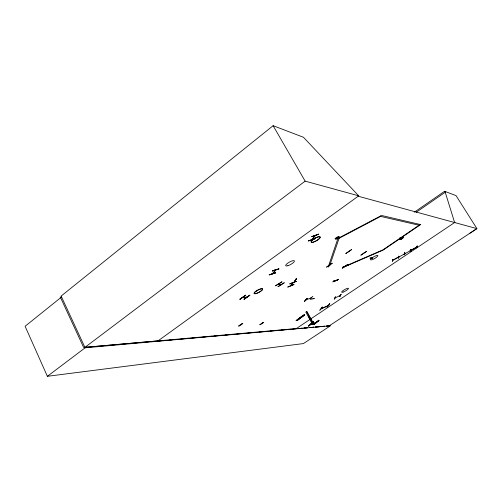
<?xml version="1.0" encoding="UTF-8"?>
<svg xmlns="http://www.w3.org/2000/svg" width="502" height="502" viewBox="0 0 502 502"><rect width="100%" height="100%" fill="white"/><g stroke="black" fill="none" stroke-linecap="round" stroke-linejoin="round"><path stroke-width="0.75" d="M275.786 270.045L275.184 270.459M349.204 251.558L348.896 251.753M392.608 261.084L392.646 259.496M398.387 256.346L398.249 258.028C399.052 258.053 399.159 255.537 398.331 256.422M398.525 256.403L398.833 256.233L398.437 258.009L398.525 256.353M398.444 257.959L398.644 256.252M398.55 257.846L398.732 256.24M398.902 257.011L399.347 256.773M403.752 254.276L404.348 254.012L398.845 257.037M404.668 254.489L404.311 254.721L404.574 253.077M404.436 254.696L404.725 252.995M404.593 254.614L404.8 252.857L404.411 253.071L404.292 254.796L404.75 254.539L404.882 252.908L404.417 253.165M410.379 250.642L404.869 253.736L405.378 253.391M338.423 279.413L332.813 281.879L338.442 279.451M287.853 286.962L294.072 284.477L287.784 287.138M327.844 305.774L321.154 308.724M409.87 250.987L410.266 250.699M296.149 320.652L303.666 315.055M304.394 314.992L304.777 314.905L297.052 320.527L304.369 314.999M410.347 251.414L410.749 249.645L410.316 251.42M303.434 315.112L296.124 320.659M411.082 250.931L411.263 249.274M416.773 247.8L416.999 246.118M417.018 247.699L417.225 246.005L416.723 247.881L417.25 246.03M315.3 238.557L308.579 240.941L315.419 238.375M269.204 274.87L275.636 272.799L269.204 274.795M290.903 285.745L292.861 282.814M291.304 285.412L291.097 285.688L293.068 282.758M335.643 280.524L335.926 280.405M278.974 284.032L279.049 283.774M345.596 266.154L345.389 266.418M329.18 265.508L328.609 265.778L337.777 238.908L339.12 238.274L329.833 265.188L328.622 265.759M290.884 285.776L291.104 285.45M312.275 239.485L315.331 235.494M310.688 299.324L314.71 298.452M272.893 273.446L272.674 273.703M275.215 270.478L275.542 270.346M275.73 270.095L272.611 273.753M334.207 299.048L335.65 296.908L334.426 298.935M334.401 298.954L335.574 296.883M294.605 281.321L296.619 278.309L294.618 281.333L294.881 281.151M294.856 281.176L296.525 278.24M295.816 279.702L296.437 279.526M339.798 296.393L341.234 294.241M314.723 235.965L315.275 235.538M335.035 238.82C336.478 236.36 342.822 235.915 336.591 238.952C332.493 238.908 339.528 239.391 339.239 237.076M351.638 249.55L345.746 253.598L351.645 249.538M371.493 258.103L371.957 257.783M246.394 297.347L246.683 297.146M328.295 266.844L330.498 263.826L328.277 266.92L330.159 263.883M400.295 238.488L400.797 238.143M289.861 283.95L296.155 281.315M342.59 267.321L348.513 264.749L342.559 267.302M345.401 266.192L345.156 266.499L345.489 266.336M312.865 298.734L313.48 298.345M308.586 240.96L308.535 240.345L308.686 240.74L315.312 238.626M318.726 234.127L311.792 236.699L318.557 234.271M329.896 265.188L329.726 265.326M319.605 310.305L322.485 307.067L320.169 310.06M399.937 239.31C399.787 237.804 405.302 237.446 402.366 237.622M403.482 237.741L401.06 239.423M304.601 314.942L297.215 320.496M326.84 307.111L329.776 303.854L327.404 306.866M328.339 305.636L329.764 303.829L329.312 303.967M348.727 251.684L349.015 251.715M344.636 266.367L344.943 266.386M272.442 270.998L279.018 268.821L272.599 270.848M269.273 274.864L275.454 272.944M245.773 295.195L239.887 299.311L245.622 295.226M242.861 297.385L246.633 297.372M304.488 301.325L307.337 298.395L304.501 301.288M304.714 301.194L307.262 298.364M310.725 298.088L311.34 297.793L306.019 299.876M312.828 296.28L310.06 299.186M292.785 282.89L293.074 282.726M279.225 283.862L278.861 284.057M281.258 284.653L279.018 283.793M411.276 250.071L416.836 247.015M416.811 247.091L411.282 250.128M314.974 235.67L312.012 239.605M312.25 239.259L312.608 239.084L312.244 239.529M335.091 297.899L340.287 295.446M313.744 322.089L313.348 321.857L313.744 322.089L308.586 326.137L308.416 325.836L313.373 321.87M308.416 325.836L313.581 321.788M308.586 326.137L313.518 322.14M313.455 323.269L312.288 324.01L313.455 323.269L312.959 322.366L312.564 322.485M469.966 233.192L476.9 228.611L358.164 196.213L358.698 195.824L303.459 137.272L273.119 125.695L61.137 296.061L85.12 347.823L330.479 325.767L303.421 343.575L47.376 376.305L25.1 326.275L61.57 296.996M313.687 324.248L318.839 320.22L319.008 320.521L314.076 324.48L313.687 324.248L314.076 324.48M314.459 323.765L318.839 320.245L319.008 320.521L313.85 324.543M333.78 280.856L337.52 280.248M335.468 280.668L335.035 281.02L335.562 280.674M157.634 341.172L358.729 195.836L305.141 181.134L84.92 347.39L296.412 328.534M47.376 376.305L85.12 347.823M306.101 299.769L306.596 299.644M245.622 295.195L239.868 299.274M243.307 297.347L246.99 297.159L246.538 297.19M243.997 299.179L249.732 295.176M244.229 299.255L249.933 295.22L244.054 299.223M332.167 263.255L326.501 267.177L332.261 263.186M414.382 212.17L444.621 191.275L456.054 195.629L476.9 228.611L329.35 325.779L326.256 326.055M416.202 212.283L445.23 192.247L444.621 191.275M363.561 253.177L363.517 253.378M366.535 251.351L360.9 255.116M342.276 268.118L347.754 264.366M420.161 224.488L382.882 249.908L344.767 266.361L344.397 266.901L383.359 249.965L420.588 224.589L381.752 215.521L380.522 216.381L419.051 225.241M400.37 238.5L400.772 238.155M399.736 237.785L402.347 238.117M372.465 258.461L369.98 258.153L372.766 258.26L370.194 257.997M455.038 222.26L296.073 328.76L292.961 329.042M275.673 285.82L281.936 281.842M281.082 284.565L281.007 284.822M277.976 286.642L284.251 282.814M398.237 257.237L392.802 260.281L398.293 257.2M275.542 270.095L275.046 269.536L275.504 270.132L272.354 273.866M329.67 265.338L329.607 265.363M322.303 307.055L321.914 307.318M321.148 308.793L327.837 305.843M330.165 263.983L330.504 263.839M295.885 279.677L296.444 279.426M328.565 265.771L329.249 265.407M311.811 236.599L318.739 234.145M272.46 270.992L278.811 268.909M312.564 322.497L312.909 322.397M311.792 323.106L312.194 322.987M337.752 280.041L333.585 280.976M410.523 249.764L410.291 251.496L410.573 251.301M158.412 341.103L161.525 340.82M163.859 340.613L166.971 340.337M169.299 340.124L172.412 339.848M174.746 339.634L177.859 339.358M180.971 339.082L184.077 338.8M186.411 338.593L189.524 338.31M191.858 338.103L194.964 337.827M197.299 337.614L200.411 337.338M202.745 337.131L205.858 336.848M208.964 336.572L212.076 336.29M214.41 336.083L217.523 335.8M219.857 335.593L222.963 335.317M225.298 335.104L228.41 334.828M231.522 334.545L234.629 334.269M236.963 334.062L240.075 333.78M242.41 333.573L245.522 333.29M247.85 333.083L250.962 332.807M253.297 332.594L256.409 332.318M259.521 332.042L262.628 331.759M264.962 331.552L268.074 331.27M270.409 331.063L273.515 330.787M275.849 330.573L279.739 330.228M281.296 330.084L285.186 329.739M287.514 329.532L290.627 329.249M302.26 328.208L298.395 328.553L302.242 328.22M307.682 327.718L303.81 328.07L307.644 327.75M309.226 327.58L313.869 327.166M315.419 327.028L319.291 326.683M320.841 326.545L324.706 326.193M158.055 340.871L83.621 347.403L60.234 296.889M309.954 327.542L313.813 327.204M315.356 327.072L319.209 326.733M321.525 326.526L324.612 326.256M326.927 326.055L329.237 325.854M340.983 294.335L339.779 296.462L340.067 296.312M342.458 268.212L347.936 264.454M280.894 284.847L278.729 283.956M339.327 237.051L337.909 236.787M399.906 239.259L400.929 239.479M281.86 281.854L275.529 285.732M255.97 291.216L255.989 291.223A4.794 1.242 -28.2 0 0 256.459 293.406A4.8 1.242 -28.2 0 0 262.646 289.052A4.794 1.242 -28.2 0 0 256.039 291.204A4.8 1.242 -28.2 0 0 256.459 293.425A4.794 1.242 -28.2 0 0 262.634 289.052A4.8 1.242 -28.2 0 0 256.039 291.21M313.455 239.209A5.171 1.45 -29.7 0 1 320.207 237.22A5.183 1.45 -29.7 0 1 313.298 242.133A5.183 1.45 -29.7 0 1 313.449 239.203A5.183 1.45 -29.7 0 1 320.213 237.208A5.171 1.45 -29.7 0 1 313.304 242.14A5.171 1.45 -29.7 0 1 313.455 239.209L313.355 239.184M296.381 320.596L303.691 315.049M372.622 257.507L372.635 257.52A4.217 0.954 -30.2 0 1 377.855 255.788A4.217 0.954 -30.2 0 1 372.057 259.729A4.217 0.954 -30.2 0 1 372.672 257.507L372.584 257.463M360.938 255.16L366.673 251.358M278.089 286.705L284.214 282.733M273.119 125.695L305.141 181.134M306.829 311.359L313.405 323.301M306.484 311.46L313.06 323.401M308.674 316.586L310.5 319.899M311.227 321.224L312.69 323.884M305.774 312.043L312.344 323.978M123.768 343.926L123.956 344.334M445.23 192.247L454.624 222.53M392.438 259.616L392.401 261.247L392.746 259.496L392.438 259.616M411.056 249.387L410.874 251.094L411.358 249.268L411.056 249.387M380.585 215.96L380.516 216.469L339.201 238.23L339.195 237.76L380.585 215.96M336.007 238.343L336.691 238.557L338.404 237.201L336.007 238.343M400.728 238.852C401.895 239.761 404.286 236.197 400.728 238.852M289.961 283.868L296.174 281.346L289.961 283.868M241.989 323.658L238.475 326.08L239.322 326.03L242.83 323.608L241.989 323.658M263.067 322.428L259.678 324.744L260.4 324.7L263.788 322.384L263.067 322.428M315.488 322.805L310.449 324.311L310.612 324.612L315.651 323.1L315.488 322.805M315.281 322.968L310.242 324.48L310.393 324.781L315.444 323.269L315.281 322.968M343.18 292.051A3.89 0.816 -29.5 0 0 348.457 288.512A3.89 0.816 -29.5 0 0 343.519 290.263A3.89 0.816 -29.5 0 0 343.18 292.051M287.897 265.702A4.989 1.349 -29 0 0 294.448 261.059A4.989 1.349 -29 0 0 287.778 263.123A4.989 1.349 -29 0 0 287.897 265.702"/></g></svg>
